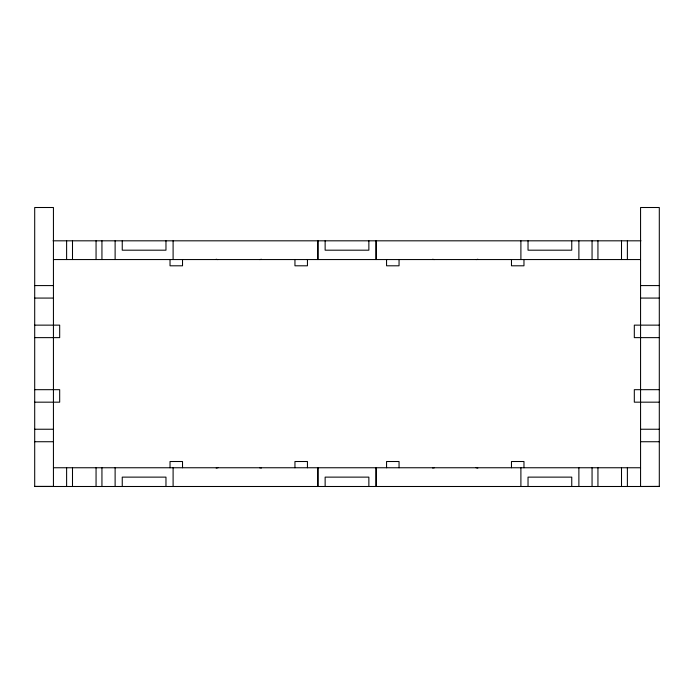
<?xml version="1.0" encoding="UTF-8"?>
<svg xmlns="http://www.w3.org/2000/svg" width="694" height="694" viewBox="0 0 694 694"><rect width="100%" height="100%" fill="white"/><g stroke="black" fill="none" stroke-linecap="round" stroke-linejoin="round"><path stroke-width="1.04" d="M53.039 240.818L640.961 240.818M53.438 259.556L640.562 259.556M34.7 285.581L53.438 285.581M640.562 285.581L659.3 285.581M34.7 298.073L53.438 298.073M640.562 298.073L659.3 298.073M34.7 325.139L59.684 325.139L59.684 337.631L34.7 337.631M659.3 325.139L634.316 325.139L634.316 337.631L659.3 337.631M34.7 389.681L59.684 389.681L59.684 402.173L34.7 402.173M659.3 389.681L634.316 389.681L634.316 402.173L659.3 402.173M34.7 429.239L53.438 429.239M640.562 429.239L659.3 429.239M34.7 441.731L53.438 441.731M640.562 441.731L659.3 441.731M53.438 467.756L640.562 467.756M34.7 486.399L53.438 486.399L53.438 207.506L34.7 207.506L34.7 486.494L659.3 486.494L659.3 207.506L640.562 207.506L640.562 486.494L659.3 486.399M627.385 240.818L627.385 259.556M627.385 467.756L627.385 486.494M621.503 240.818L621.503 259.556M621.503 467.756L621.503 486.494M597.942 240.818L597.942 259.556M597.942 467.756L597.942 486.494M592.06 240.818L592.06 259.556M592.06 467.756L592.06 486.494M578.883 240.818L578.883 259.556M578.883 467.756L578.883 486.494M571.752 240.818L571.752 250.187L528.03 250.187L528.03 240.818M571.752 486.494L571.752 477.125L528.03 477.125L528.03 486.494M523.97 259.556L523.97 265.802L511.478 265.802L511.478 259.556M523.97 467.756L523.97 461.51L511.478 461.51L511.478 467.756M520.899 240.818L520.899 259.556M520.899 467.756L520.899 486.494M399.05 259.556L399.05 265.802L386.558 265.802L386.558 259.556M399.05 467.756L399.05 461.51L386.558 461.51L386.558 467.756M376.252 240.818L376.252 259.556M376.252 467.756L376.252 486.494M375.992 240.818L375.992 259.556M375.992 467.756L375.992 486.494M368.861 240.818L368.861 250.187L325.139 250.187L325.139 240.818M368.861 486.494L368.861 477.125L325.139 477.125L325.139 486.494M318.008 240.818L318.008 259.556M318.008 467.756L318.008 486.494M317.748 240.818L317.748 259.556M317.748 467.756L317.748 486.494M307.442 259.556L307.442 265.802L294.95 265.802L294.95 259.556M307.442 467.756L307.442 461.51L294.95 461.51L294.95 467.756M182.522 259.556L182.522 265.802L170.03 265.802L170.03 259.556M182.522 467.756L182.522 461.51L170.03 461.51L170.03 467.756M173.101 240.818L173.101 259.556M173.101 467.756L173.101 486.494M165.97 240.818L165.97 250.187L122.248 250.187L122.248 240.818M165.97 486.494L165.97 477.125L122.248 477.125L122.248 486.494M115.117 240.818L115.117 259.556M115.117 467.756L115.117 486.494M101.94 240.818L101.94 259.556M101.94 467.756L101.94 486.494M96.058 240.818L96.058 259.556M96.058 467.756L96.058 486.494M72.497 240.818L72.497 259.556M72.497 467.756L72.497 486.494M66.615 240.818L66.615 259.556M66.615 467.756L66.615 486.494M216.19 468.086A4.685 4.685 0 0 1 217.916 467.756M259.556 467.756A4.685 4.685 0 0 1 261.282 468.086M432.718 468.086A4.685 4.685 0 0 1 434.444 467.756M476.084 467.756A4.685 4.685 0 0 1 477.81 468.086M217.916 259.556A4.685 4.685 0 0 1 216.19 259.226M261.282 259.226A4.685 4.685 0 0 1 259.556 259.556M434.444 259.556A4.685 4.685 0 0 1 432.718 259.226M477.81 259.226A4.685 4.685 0 0 1 476.084 259.556"/></g></svg>
